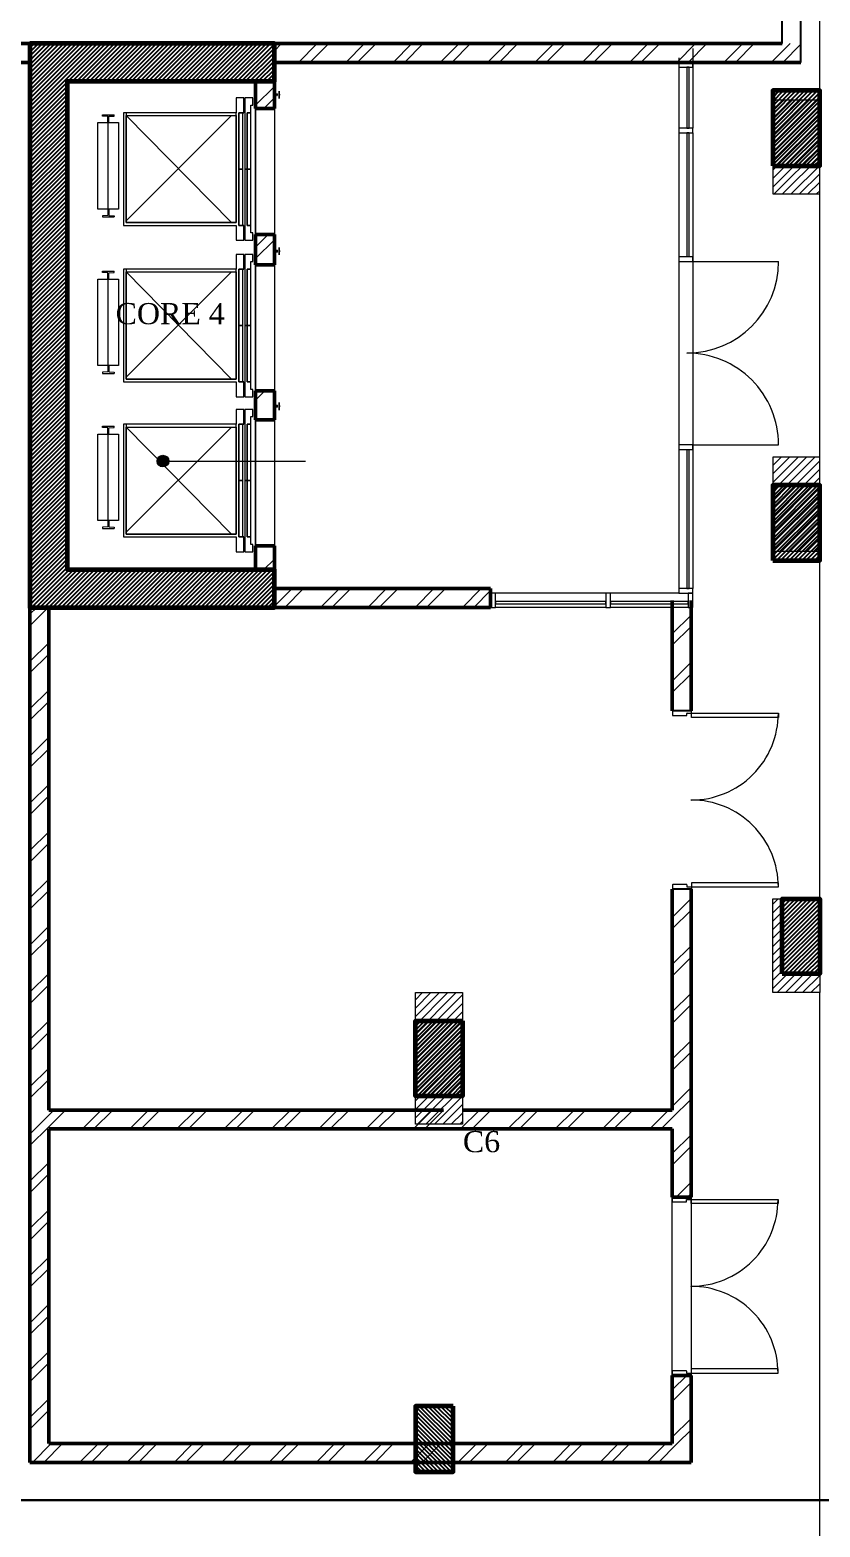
# Model space of a CAD drawing. Header units: millimetres. Extents: x -967280 to 3852, y 2833 to 1955156.
# Drawn here: x -930046 to -921642, y 487750 to 503683 of the extents above; entities that cross this region are included whole.
import ezdxf
from ezdxf.enums import TextEntityAlignment as Align

# ---------------------------------------------------------------- set-up
doc = ezdxf.new("R2010")
doc.units = ezdxf.units.MM
doc.header["$LTSCALE"] = 1000
for name, pattern in [('Dash', [6.349999999999998, 3.174999999999999, -3.174999999999999]), ('HRZN_Line-Ptrn-Dash', [4, 2, -2]), ('HRZN_Line-Ptrn-Sold', [9144001, 9144000, -1])]:
    doc.linetypes.add(name, pattern=pattern)
for name, color, linetype, lineweight in [('A-COLS', 8, 'HRZN_Line-Ptrn-Sold', 18), ('A-DIM', 7, 'Continuous', 13), ('A-DOOR', 5, 'Continuous', 13), ('A-ELEV', 1, 'HRZN_Line-Ptrn-Sold', 13), ('A-EQPM', 3, 'Continuous', 25), ('A-FLOR-PATT', 1, 'Continuous', 13), ('A-TEXT21', 3, 'Continuous', 13), ('A-TONE', 40, 'HRZN_Line-Ptrn-Sold', 35), ('A-WALL', 8, 'HRZN_Line-Ptrn-Sold', 50), ('A-WIN', 4, 'Continuous', 13), ('DASHED', 1, 'HRZN_Line-Ptrn-Dash', 30), ('S - column', 6, 'Continuous', 60)]:
    doc.layers.add(name, color=color, linetype=linetype, lineweight=lineweight)
doc.layers.add('ARCH', color=8, linetype='Continuous')
doc.layers.add('S - col hach', color=1, linetype='Continuous')
doc.styles.add('ASD', font='times.ttf')
pattern_1 = [(45, (6650.000000000233, -35799.99984252523), (-251.4471713899363, 251.4471713899363), []), (45, (6650.000000000233, -35418.99984252523), (-251.4471713899363, 251.4471713899363), [])]
pattern_2 = [(225, (-217548.7296116699, -1233776.03179637), (44.90128060534576, -44.90128060534578), [])]
pattern_3 = [(45, (-223648.7258595032, -1233952.031796268), (-22.45064030267288, 22.45064030267288), [])]

# ---------------------------------------------------------------- blocks, each defined once
blk = doc.blocks.new('Elevator_updated_4116 - 1300 x 950mm-3586915-BASEMENT 01 FLOOR FFL_1_')
at = {"layer": 'A-EQPM', "lineweight": 13}
for p, q in [((-279.193240684642, 1302.546742591683), (-279.193240684642, 1175.546742592093)), ((-266.1932883691929, 1302.546742591683), (-279.193240684642, 1302.546742591683)), ((-263.2795061369837, 1245.242358655265), (-266.1932883691929, 1302.546742591683)), ((-195.6932175599226, 1128.99455058766), (-195.6932175599226, 1348.994550587659)), ((-195.6932175599226, 1348.994550587659), (724.3067824400756, 1348.994550587659)), ((724.3067824400757, 1348.994550587659), (724.3067824400757, 1128.99455058766)), ((791.893071017137, 1245.242358655267), (794.8068532493463, 1302.546742591685)), ((794.8068532493463, 1302.546742591685), (807.8068055647955, 1302.546742591685)), ((807.8068055647955, 1302.546742591685), (807.8068055647955, 1175.546742592095)), ((-266.1932883733376, 1175.546742592093), (-279.193240684642, 1175.546742592093)), ((-263.1932883713816, 1232.746742520057), (-266.1932883733376, 1175.546742592093)), ((-195.6932175599226, 1245.242358655265), (-263.2795061369837, 1245.242358655265)), ((-195.6932175599226, 1232.746742520057), (-263.1932883713816, 1232.746742520057)), ((-195.6932175599226, 1238.994550587662), (724.3067824400756, 1238.994550587662)), ((724.3067824400757, 1128.99455058766), (-195.6932175599225, 1128.99455058766)), ((724.3067824400757, 1245.242358655267), (791.893071017137, 1245.242358655267)), ((724.3067824400757, 1232.746742520057), (791.8068532515349, 1232.746742520057)), ((791.8068532515349, 1232.746742520057), (794.8068532534909, 1175.546742592095)), ((794.8068532534909, 1175.546742592095), (807.8068055647955, 1175.546742592095)), ((830.2100338753825, 1079.078157762425), (-369.7899661246165, 1079.078157762425)), ((-369.7899661246165, 1079.078157762425), (-369.7899661246165, -122.3299298429571)), ((800.2100338753812, 1049.078157762425), (-339.7899661246168, -70.2163186293664)), ((830.2100338753825, 1049.078157762425), (-339.7899661246165, 1049.078157762425)), ((-339.7899661246165, 1049.078157762425), (-339.7899661246165, -122.3299298429577)), ((-339.7899661246165, -120.9218422375755), (-339.7899661246163, 1049.078157762425)), ((-339.7899661246163, 1049.078157762425), (800.2100338753834, 1049.078157762425)), ((-319.0844425164069, 1049.078157762426), (800.2100338753831, -70.21631862936694)), ((800.2100338753834, 1049.078157762425), (800.2100338753834, -120.9218422375755)), ((830.2100338753825, -122.3299298429588), (830.2100338753825, 1079.078157762425)), ((830.2100338753825, -122.3299298429577), (830.2100338753825, 1049.078157762425)), ((-369.7899661246207, -122.3299298429571), (-527.0035134135034, -122.3299298429571)), ((-527.0035134135034, -122.3299298429571), (-527.0035134135034, -202.3299298429573)), ((230.2100338753787, -150.9218422375773), (-369.7899661246207, -150.9218422375773)), ((-369.7899661246207, -150.9218422375773), (-369.7899661246207, -190.9218422375801)), ((-369.7899661246165, -150.9218422375762), (830.2100338753825, -150.9218422375762)), ((-369.7899661246207, -202.3299298429573), (-369.7899661246165, -150.9218422375762)), ((800.2100338753834, -120.9218422375755), (-339.7899661246165, -120.9218422375755)), ((-339.7899661246165, -122.3299298429577), (830.2100338753825, -122.3299298429577)), ((830.2100338753828, -150.9218422375789), (230.210033875382, -150.9218422375789)), ((230.210033875382, -150.9218422375789), (230.210033875382, -190.9218422375812)), ((230.2100338753787, -190.9218422375801), (230.2100338753787, -150.9218422375773)), ((986.7269334201877, -122.3299298429588), (830.2100338753826, -122.3299298429588)), ((830.2100338753828, -190.9218422375812), (830.2100338753828, -150.9218422375789)), ((830.2100338753825, -150.9218422375762), (830.2100338753826, -202.3299298429591)), ((986.7269334201877, -202.3299298429591), (986.7269334201877, -122.3299298429588)), ((-527.0035134135034, -202.3299298429573), (-369.7899661246207, -202.3299298429573)), ((230.2100338753782, -212.3299298429594), (-527.0035134135032, -212.3299298429594)), ((-527.0035134135032, -212.3299298429594), (-527.0035134135032, -297.3299298429596)), ((-527.0035134135032, -297.3299298429596), (-449.7899661246211, -297.3299298429596)), ((-449.7899661246211, -297.3299298429596), (-449.7899661246211, -277.3299298429598)), ((-449.7899661246211, -277.3299298429598), (-369.7899661246209, -277.3299298429598)), ((-369.7899661246207, -190.9218422375801), (230.2100338753787, -190.9218422375801)), ((230.2100338753787, -237.3299298429613), (-369.7899661246204, -237.3299298429613)), ((-369.7899661246204, -237.3299298429613), (-369.7899661246204, -277.3299298429641)), ((-369.7899661246209, -277.3299298429598), (-369.7899661246209, -237.3299298429602)), ((-369.7899661246209, -237.3299298429602), (230.2100338753782, -237.3299298429602)), ((-369.7899661246204, -277.3299298429641), (230.2100338753787, -277.3299298429641)), ((230.210033875382, -190.9218422375812), (830.2100338753828, -190.9218422375812)), ((230.210033875382, -212.3299298429611), (230.210033875382, -237.3299298429613)), ((986.7269334201878, -212.3299298429611), (230.210033875382, -212.3299298429611)), ((230.2100338753782, -237.3299298429602), (230.2100338753782, -212.3299298429594)), ((830.2100338753831, -237.329929842963), (230.210033875382, -237.3299298429629)), ((230.210033875382, -237.3299298429629), (230.210033875382, -277.3299298429652)), ((230.2100338753787, -277.3299298429641), (230.2100338753787, -237.3299298429613)), ((230.210033875382, -237.3299298429613), (830.2100338753828, -237.3299298429614)), ((230.210033875382, -277.3299298429652), (830.2100338753831, -277.3299298429652)), ((830.2100338753826, -202.3299298429591), (986.7269334201877, -202.3299298429591)), ((830.2100338753831, -277.3299298429652), (830.2100338753831, -237.329929842963)), ((830.2100338753828, -237.3299298429614), (830.2100338753828, -277.3299298429615)), ((830.2100338753828, -277.3299298429615), (910.210033875383, -277.3299298429615)), ((910.210033875383, -277.3299298429615), (910.210033875383, -297.3299298429613)), ((910.210033875383, -297.3299298429613), (986.7269334201878, -297.3299298429613)), ((986.7269334201878, -297.3299298429613), (986.7269334201878, -212.3299298429611)), ((980.8185967039707, -577.6050169367152), (1060.818596703971, -577.6050169367154)), ((980.8185967039707, -579.7199470069755), (980.8185967039707, -577.6050169367152)), ((1060.818596703971, -579.7199470069758), (980.8185967039707, -579.7199470069755)), ((1012.04194344904, -552.6050169377255), (1012.04194344904, -554.7199470079898)), ((1012.041943449024, -552.6050169376944), (1032.041943449024, -552.6050169376944)), ((1019.453752997999, -552.6050169376944), (1012.041943449024, -552.6050169376944)), ((1012.04194344904, -552.6050169377255), (1012.04194344904, -554.7199470079898)), ((1012.041943449024, -552.6050169376944), (1032.041943449024, -552.6050169376944)), ((1019.453752997999, -552.6050169376944), (1012.041943449024, -552.6050169376944)), ((1012.04194344904, -553.8675000312597), (1012.04194344904, -555.7098941488208)), ((1012.041943449025, -553.8675000312323), (1032.041943449025, -553.8675000312323)), ((1032.041943449025, -553.8675000312322), (1012.041943449025, -553.8675000312322)), ((1012.041943449024, -554.7199470079547), (1019.453752997999, -554.7199470079547)), ((1032.041943449024, -554.7199470079547), (1012.041943449024, -554.7199470079547)), ((1012.041943449024, -554.7199470079547), (1019.453752997999, -554.7199470079547)), ((1032.041943449024, -554.7199470079547), (1012.041943449024, -554.7199470079547)), ((1012.041943449025, -555.7098941487919), (1032.041943449025, -555.7098941487919)), ((1032.041943449025, -555.7098941487918), (1012.041943449025, -555.7098941487918)), ((1022.177859667399, -580.7098941478127), (1015.548087470938, -580.7098941478127)), ((1028.80763186386, -580.7098941478127), (1022.177859667399, -580.7098941478127)), ((1032.041943449024, -552.6050169376944), (1024.63013390005, -552.6050169376944)), ((1032.041943449024, -552.6050169376944), (1024.63013390005, -552.6050169376944)), ((1024.630133900049, -554.7199470079547), (1032.041943449024, -554.7199470079547)), ((1024.630133900049, -554.7199470079547), (1032.041943449024, -554.7199470079547)), ((1032.041943449044, -554.7199470079898), (1032.041943449044, -552.6050169377255)), ((1032.041943449044, -554.7199470079898), (1032.041943449044, -552.6050169377255)), ((1032.041943449044, -555.7098941488208), (1032.041943449044, -553.8675000312597)), ((1060.818596703971, -577.6050169367154), (1060.818596703971, -579.7199470069758))]:
    blk.add_line(p, q, dxfattribs=at)
blk = doc.blocks.new('Rectangular Mullion - DAE_Mlon-rect-Gnrc-3825282-BASEMENT 01 FLOOR FFL_1_')
at = {"layer": 'A-ELEV', "linetype": 'Continuous'}
for p, q in [((37050.00000000022, 15350.00015787625), (37050.00000000021, 13900.00015787625)), ((37200.00000000022, 15350.00015787625), (37200.00000000022, 13900.00015787625))]:
    blk.add_line(p, q, dxfattribs=at)
blk = doc.blocks.new('Rectangular Mullion - DAE_Mlon-rect-Gnrc-3681243-BASEMENT 01 FLOOR FFL_1_')
at = {"layer": 'A-ELEV', "linetype": 'Continuous'}
for p, q in [((37050.00000000022, 16149.99985943121), (37050.00000000022, 15400.00015787625)), ((37200.00000000022, 16249.99985943122), (37200.00000000022, 15400.00015787625))]:
    blk.add_line(p, q, dxfattribs=at)
blk = doc.blocks.new('Rectangular Mullion - DAE_Mlon-rect-Gnrc-3825130-BASEMENT 01 FLOOR FFL_1_')
at = {"layer": 'A-WIN', "lineweight": 18}
for p, q in [((-25.00000000000081, 75.00000000000027), (25.00000000000081, 75.00000000000027)), ((-25.00000000000081, -75.00000000000027), (-25.00000000000081, 75.00000000000027)), ((25.00000000000081, 75.00000000000027), (25.00000000000081, -75.00000000000027)), ((25.00000000000081, -75.00000000000027), (-25.00000000000081, -75.00000000000027))]:
    blk.add_line(p, q, dxfattribs=at)
blk = doc.blocks.new('Glazed Panel - Glazed Panel-3825335-BASEMENT 01 FLOOR FFL_1_')
at = {"layer": 'A-WIN', "lineweight": 18}
for p, q in [((587.5000001524035, -12.69999999999928), (-587.5000001523991, -12.69999999999928)), ((-587.5000001523991, -12.69999999999928), (-587.5000001524035, -38.1)), ((-587.5000001524013, -38.1), (587.5000001524013, -38.1)), ((-587.5000001524035, -38.1), (587.5000001524035, -38.1)), ((587.5000001524035, -38.1), (587.5000001524035, -12.69999999999928))]:
    blk.add_line(p, q, dxfattribs=at)
blk = doc.blocks.new('Rectangular Mullion - DAE_Mlon-rect-Gnrc-3622844-BASEMENT 01 FLOOR FFL_1_')
at = {"layer": 'A-ELEV', "linetype": 'Continuous'}
for p, q in [((36274.99958509734, 10450.00015757145), (35099.99958479255, 10450.00015757146)), ((36274.99958509734, 10300.00015757145), (35099.99958479255, 10300.00015757146))]:
    blk.add_line(p, q, dxfattribs=at)
blk = doc.blocks.new('Rectangular Mullion - DAE_Mlon-rect-Gnrc-3919825-BASEMENT 01 FLOOR FFL_1_')
at = {"layer": 'A-ELEV', "linetype": 'Continuous'}
for p, q in [((37050.00000000021, 10450.00015757145), (36324.99958509735, 10450.00015757145)), ((37150.00000000021, 10300.00015757145), (36324.99958509735, 10300.00015757145))]:
    blk.add_line(p, q, dxfattribs=at)
blk = doc.blocks.new('Rectangular Mullion - DAE_Mlon-rect-Gnrc-3825336-BASEMENT 01 FLOOR FFL_1_')
at = {"layer": 'A-WIN', "lineweight": 18}
for p, q in [((-50.00000000000163, 75.00000000000027), (0, 75.00000000000027)), ((-50.00000000000163, -75.00000000000027), (-50.00000000000163, 75.00000000000027)), ((0, 75.00000000000027), (0, -75.00000000000027)), ((0, -75.00000000000027), (-50.00000000000163, -75.00000000000027))]:
    blk.add_line(p, q, dxfattribs=at)
blk = doc.blocks.new('Rectangular Mullion - DAE_Mlon-rect-Gnrc-3825337-BASEMENT 01 FLOOR FFL_1_')
at = {"layer": 'A-WIN', "lineweight": 18}
for p, q in [((0, 75.00000000000027), (-50.00000000000163, 75.00000000000027)), ((-50.00000000000163, 75.00000000000027), (-50.00000000000163, -75.00000000000027)), ((0, -75.00000000000027), (0, 75.00000000000027)), ((-50.00000000000163, -75.00000000000027), (0, -75.00000000000027))]:
    blk.add_line(p, q, dxfattribs=at)
blk = doc.blocks.new('Rectangular Mullion - DAE_Mlon-rect-Gnrc-3825334-BASEMENT 01 FLOOR FFL_1_')
at = {"layer": 'A-WIN', "lineweight": 18}
for p, q in [((-24.99999999999865, 75.00000000000027), (24.99999999999865, 75.00000000000027)), ((-24.99999999999865, -75.00000000000027), (-24.99999999999865, 75.00000000000027)), ((24.99999999999865, 75.00000000000027), (24.99999999999865, -75.00000000000027)), ((24.99999999999865, -75.00000000000027), (-24.99999999999865, -75.00000000000027))]:
    blk.add_line(p, q, dxfattribs=at)
blk = doc.blocks.new('Door-Curtain-Wall-Double-Storefront - Door-Curtain-Wall-Double-Storefront-3825308-BASEMENT 01 FLOOR FFL_1_')
at = {"layer": 'A-DOOR', "lineweight": 18}
for p, q in [((-974.9999999999992, -75.00000000000377), (-974.9999999999992, -987.7000000000028)), ((974.9999999999992, -75.00000000000303), (974.9999999999992, -987.7000000000024))]:
    blk.add_line(p, q, dxfattribs=at)
at = {"layer": 'A-DOOR'}
for centre, radius, start, end in [((-974.9999999999992, -12.70000000000323), 974.9999999999984, 269.9999999999999, 3.053332494204976e-13), ((974.9999999999992, -12.70000000000303), 975.0000000000002, 179.9999999999997, 269.9999999999993)]:
    blk.add_arc(centre, radius, start, end, dxfattribs=at)
blk = doc.blocks.new('Rectangular Mullion - DAE_Mlon-rect-Gnrc-3825305-BASEMENT 01 FLOOR FFL_1_')
at = {"layer": 'A-ELEV', "linetype": 'Continuous'}
for p, q in [((37050.00000000021, 12875.00015787625), (37050.00000000021, 11900.00015787625)), ((37200.00000000022, 12875.00015787625), (37200.00000000022, 11900.00015787625))]:
    blk.add_line(p, q, dxfattribs=at)
blk = doc.blocks.new('Glazed Panel - Glazed Panel-3919826-BASEMENT 01 FLOOR FFL_1_')
at = {"layer": 'A-WIN', "lineweight": 18}
for p, q in [((412.5002074514326, -12.69999999999928), (-412.5002074514283, -12.69999999999928)), ((-412.5002074514283, -12.69999999999928), (-412.5002074514326, -38.1)), ((-412.5002074514305, -38.1), (412.5002074514305, -38.1)), ((-412.5002074514326, -38.1), (412.5002074514326, -38.1)), ((412.5002074514326, -38.1), (412.5002074514326, -12.69999999999928))]:
    blk.add_line(p, q, dxfattribs=at)
blk = doc.blocks.new('Rectangular Mullion - DAE_Mlon-rect-Gnrc-3825144-BASEMENT 01 FLOOR FFL_1_')
at = {"layer": 'A-WIN', "lineweight": 18}
for p, q in [((0, 75.00000000000027), (-49.99999999999946, 75.00000000000027)), ((-49.99999999999946, 75.00000000000027), (-49.99999999999946, -75.00000000000027)), ((0, -75.00000000000027), (0, 75.00000000000027)), ((-49.99999999999946, -75.00000000000027), (0, -75.00000000000027))]:
    blk.add_line(p, q, dxfattribs=at)
blk = doc.blocks.new('DR_WD_AR_DBL - UTILITY DOOR _D02__1800_2200MM 2-3585631-BASEMENT 01 FLOOR FFL_1_')
at = {"layer": 'A-DOOR'}
for p, q in [((-924.9999999999906, 1024.999999999998), (-879.9999999999906, 1024.999999999998)), ((-924.9999999999952, 99.999999999998), (-924.9999999999906, 1024.999999999998)), ((-879.9999999999907, 1024.999999999998), (-879.9999999999952, 99.99999999999784)), ((925.0000000000074, 1024.999999999998), (880.0000000000073, 1024.999999999998)), ((880.0000000000075, 1024.999999999998), (880.000000000012, 99.99999999999784)), ((925.0000000000119, 99.99999999999812), (925.0000000000074, 1024.999999999998)), ((-950.0000000000077, 96.99999999999238), (-950.0000000000076, -97)), ((-928.0000000000051, 99.99999999999234), (-947.0000000000077, 99.99999999999237)), ((-879.9999999999951, 99.99999999999777), (-924.9999999999952, 99.999999999998)), ((-925.0000000000051, 55.02139449299456), (-925.0000000000051, 96.99999999999234)), ((-903.0000000000067, 52.02139449299418), (-922.0000000000051, 52.02139449299457)), ((-900.0000000000064, -97.00000000000001), (-900.0000000000067, 49.02139449299417)), ((880.0000000000119, 99.99999999999791), (925.0000000000119, 99.99999999999812)), ((899.9999999999899, 49.02139449299418), (899.9999999999897, -97.00000000000004)), ((902.9999999999899, 52.02139449299418), (921.9999999999883, 52.02139449299457)), ((924.9999999999883, 55.02139449299457), (924.9999999999883, 96.99999999999237)), ((927.9999999999883, 99.99999999999235), (946.999999999991, 99.99999999999237)), ((949.999999999991, -97.00000000000001), (949.999999999991, 96.99999999999237)), ((-947.0000000000076, -100), (-903.0000000000064, -100)), ((902.9999999999897, -100), (946.999999999991, -100))]:
    blk.add_line(p, q, dxfattribs=at)
for centre, radius in [((-4.054055825974956e-05, 100.0000000000013), 1.000000000000015), ((4.054057504419006e-05, 100.0000000000014), 1.000000000000009)]:
    blk.add_circle(centre, radius, dxfattribs=at)
for centre, radius, start, end in [((-924.9999999999952, 99.99999999999793), 925.000000000001, 359.9380586124206, 89.99999999999979), ((925.0000000000119, 99.99999999999807), 924.9999999999995, 90.00000000000021, 180.061941387579), ((-947.0000000000077, 96.99999999999237), 2.999999999999983, 89.99999999999987, 179.9999999999999), ((-928.0000000000051, 96.99999999999234), 3, 0, 90), ((-922.0000000000051, 55.02139449299457), 3.000000000000004, 180.0000000000001, 269.9999999999997), ((-903.0000000000067, 49.02139449299417), 3.000000000000009, 359.9999999999996, 90.00000000000007), ((902.9999999999899, 49.02139449299417), 2.999999999999998, 89.99999999999993, 180.0000000000001), ((921.9999999999883, 55.02139449299457), 2.999999999999997, 269.9999999999996, 359.9999999999996), ((927.9999999999883, 96.99999999999234), 3, 90, 180), ((946.999999999991, 96.99999999999237), 3, 0, 90), ((-947.0000000000076, -97.00000000000001), 3, 180, 269.9999999999996), ((-903.0000000000064, -97.00000000000001), 3, 269.9999999999996, 0), ((902.9999999999897, -97.00000000000001), 3.000000000000003, 180.0000000000001, 269.9999999999998), ((946.999999999991, -97.00000000000001), 3, 269.9999999999996, 0)]:
    blk.add_arc(centre, radius, start, end, dxfattribs=at)
blk = doc.blocks.new('A$Ca5ad4f3b')
at = {"layer": 'S - col hach'}
h = blk.add_hatch(dxfattribs=at)
h.set_pattern_fill('ANSI31', color=256, scale=10)
h.set_pattern_definition(pattern_3)
h.paths.add_polyline_path([(30699.99999999691, -10299.99998299638), (30699.99999999691, -16299.99981731991), (33299.99999999872, -16299.99981731991), (33299.99999999872, -15899.99968485418), (31099.99999999691, -15899.99968485418), (31099.99999999691, -10699.99998299452), (33299.99999999872, -10699.99998299452), (33299.99999999872, -10299.99998299638)])
h = blk.add_hatch(dxfattribs=at)
h.set_pattern_fill('ANSI31', color=256, scale=10)
h.set_pattern_definition([(45, (-223648.7258595032, -1238652.031796262), (-22.45064030267288, 22.45064030267288), [])])
h.paths.add_polyline_path([(39099.99999999517, -11599.99984242534), (39099.99999999517, -10799.99984242534), (38599.99999999517, -10799.99984242534), (38599.99999999517, -11599.99984242534)])
h = blk.add_hatch(dxfattribs=at)
h.set_pattern_fill('ANSI31', color=256, scale=10)
h.set_pattern_definition([(45, (-223648.7258595032, -1242452.031796261), (-22.45064030267288, 22.45064030267288), [])])
h.paths.add_polyline_path([(39099.99999999511, -15799.99984242348), (39099.99999999517, -14999.99984242348), (38599.99999999517, -14999.99984242348), (38599.99999999511, -15799.99984242348)])
h = blk.add_hatch(dxfattribs=at)
h.set_pattern_fill('ANSI31', color=256, scale=10)
h.set_pattern_definition(pattern_3)
h.paths.add_polyline_path([(38699.99999999511, -20199.99984242232), (39099.99999999511, -20199.99984242232), (39099.99999999511, -19399.99984242232), (38699.99999999505, -19399.99984242232), (38699.99999999511, -19660.96208158066)])
h = blk.add_hatch(dxfattribs=at)
h.set_pattern_fill('ANSI31', color=256, scale=10)
h.set_pattern_definition([(45, (-223648.7258595032, -1235352.031796266), (-22.45064030267288, 22.45064030267288), [])])
h.paths.add_polyline_path([(35299.99999999919, -21499.99984242022), (35299.99999999919, -20699.99984242022), (34799.99999999919, -20699.99984242022), (34799.99999999919, -21499.99984242022), (34933.43995535152, -21499.99984242022)])
at = {"layer": 'S - column'}
blk.add_lwpolyline([(30699.99999999691, -10299.99998299638), (30699.99999999691, -16299.99981731991), (33299.99999999872, -16299.99981731991), (33299.99999999872, -15899.99968485418), (31099.99999999691, -15899.99968485418), (31099.99999999691, -10699.99998299452), (33299.99999999872, -10699.99998299452), (33299.99999999872, -10299.99998299638), (30699.99999999691, -10299.99998299638)], dxfattribs=at)
for points in [[(38599.99999999511, -11599.99984242534), (39099.99999999511, -11599.99984242534), (39099.99999999511, -10799.99984242534), (38599.99999999511, -10799.99984242534)], [(38599.99999999511, -15799.99984242348), (39099.99999999511, -15799.99984242348), (39099.99999999511, -14999.99984242348), (38599.99999999511, -14999.99984242348)], [(38699.99999999505, -20199.99984242232), (38699.99999999505, -19399.99984242232), (39099.99999999505, -19399.99984242232), (39099.99999999505, -20199.99984242232)], [(35299.99999999919, -20699.99984242022), (35299.99999999919, -21499.99984242022), (34799.99999999919, -21499.99984242022), (34799.99999999919, -20699.99984242022)]]:
    blk.add_lwpolyline(points, close=True, dxfattribs=at)
at = {"ltscale": 6, "style": 'ASD'}
for s, p in [('CORE 4', (32191.88578424073, -13173.28831248358)), ('C6', (35502.97142965789, -21985.44912950974))]:
    blk.add_text(s, height=225, dxfattribs=at).set_placement(p, align=Align.MIDDLE_CENTER)
blk = doc.blocks.new('A$Cd2541b88')
at = {"layer": 'A-COLS'}
h = blk.add_hatch(dxfattribs=at)
h.set_pattern_fill('ANSI31', color=4, scale=20, angle=180)
h.set_pattern_definition(pattern_2)
h.paths.add_polyline_path([(36799.99624783022, -19499.99998309626), (36799.99624783022, -25499.9998174198), (39399.99624783196, -25499.9998174198), (39399.99624783196, -25099.99968495406), (37199.99624783022, -25099.99968495406), (37199.99624783022, -19899.9999830944), (39399.99624783208, -19899.9999830944), (39399.99624783208, -19499.99998309626)])
h = blk.add_hatch(dxfattribs=at)
h.set_pattern_fill('ANSI31', color=4, scale=20, angle=180)
h.set_pattern_definition(pattern_2)
h.paths.add_polyline_path([(45199.99624782847, -21099.99984252523), (45199.99624782847, -20099.99984252523), (44699.99624782847, -20099.99984252523), (44699.99624782847, -21099.99984252523)])
h = blk.add_hatch(dxfattribs=at)
h.set_pattern_fill('ANSI31', color=4, scale=20, angle=180)
h.set_pattern_definition(pattern_2)
h.paths.add_polyline_path([(45199.99624782847, -24899.99984252336), (45199.99624782847, -23899.99984252336), (44699.99624782847, -23899.99984252336), (44699.99624782847, -24899.99984252336)])
h = blk.add_hatch(dxfattribs=at)
h.set_pattern_fill('ANSI31', color=4, scale=20, angle=180)
h.set_pattern_definition(pattern_2)
h.paths.add_polyline_path([(44699.99624782847, -29599.9998425222), (45199.99624782847, -29599.9998425222), (45199.99624782847, -28599.9998425222), (44699.99624782847, -28599.9998425222), (44699.99624782847, -28860.96208168054)])
h = blk.add_hatch(dxfattribs=at)
h.set_pattern_fill('ANSI31', color=4, scale=20, angle=180)
h.set_pattern_definition(pattern_2)
h.paths.add_polyline_path([(41399.99624783255, -30999.9998425201), (41399.99624783255, -29599.9998425201), (40899.99624783255, -29599.9998425201), (40899.99624783255, -30999.9998425201), (41033.43620318477, -30999.9998425201)])
at = {"layer": 'A-TEXT21'}
h = blk.add_hatch(color=4, dxfattribs=at)
edge = h.paths.add_edge_path()
edge.add_arc((38214.37085084035, -23942.99123391486), 62.49999999999636, 0, 360)
at = {"layer": 'A-TONE', "linetype": 'Continuous', "lineweight": 13}
h = blk.add_hatch(dxfattribs=at)
h.set_pattern_fill('FP_2', color=4, style=0, pattern_type=2)
h.set_pattern_definition(pattern_1)
h.paths.add_polyline_path([(45000.00000007031, -19699.99998309417), (45000.00000007031, -19499.99998309417), (39400, -19499.99998309417), (39400, -19699.99998309417), (40132.20978346374, -19699.99998309417)])
h = blk.add_hatch(dxfattribs=at)
h.set_pattern_fill('FP_2', color=4, style=0, pattern_type=2)
h.set_pattern_definition(pattern_1)
h.paths.add_polyline_path([(39200, -25099.99968495383), (39400, -25099.99968495383), (39400, -24845.21343987947), (39200, -24845.21343987947), (39200, -24959.12426690268)])
h.paths.add_polyline_path([(39200, -23505.20987401181), (39400, -23505.20987401181), (39400, -23195.21329935966), (39200, -23195.21329935966)])
h.paths.add_polyline_path([(39200, -21855.209733492), (39400, -21855.209733492), (39400, -21530.21353038307), (39200, -21530.21353038307)])
h.paths.add_polyline_path([(39200, -20190.20996451518), (39400, -20190.20996451518), (39400, -19899.99998309417), (39200, -19899.99998309417), (39200, -19937.74331407319)])
h = blk.add_hatch(dxfattribs=at)
h.set_pattern_fill('FP_2', color=4, style=0, pattern_type=2)
h.set_pattern_definition(pattern_1)
h.paths.add_polyline_path([(41100.0000000007, -25499.99968495383), (41699.99958479288, -25499.99968495383), (41699.99958479288, -25299.99968495383), (39400, -25299.99968495383), (39400, -25499.99968495383), (40900.0000000007, -25499.99968495383)])
h = blk.add_hatch(dxfattribs=at)
h.set_pattern_fill('FP_2', color=4, style=0, pattern_type=2)
h.set_pattern_definition(pattern_1)
h.paths.add_polyline_path([(43832.15000000049, -28499.99984252942), (43632.15000000049, -28499.99984252965), (43632.15000000049, -31049.99984250893), (43832.15000000049, -31049.99984250893)])
h.paths.add_polyline_path([(43632.15000000061, -26599.99984252942), (43832.15000000061, -26599.99984252919), (43832.15000000061, -25424.99968495383), (43632.15000000061, -25424.99968495383)])
h = blk.add_hatch(dxfattribs=at)
h.set_pattern_fill('FP_2', color=4, style=0, pattern_type=2)
h.set_pattern_definition(pattern_1)
h.paths.add_polyline_path([(36799.99999999814, -34399.9998425087), (36999.99999999814, -34399.9998425087), (36999.99999999814, -25499.99968495383), (36799.99999999814, -25499.99968495383), (36799.99999999814, -30117.48459110153)])
h = blk.add_hatch(dxfattribs=at)
h.set_pattern_fill('FP_2', color=4, style=0, pattern_type=2)
h.set_pattern_definition(pattern_1)
h.paths.add_polyline_path([(43632.15000000037, -31049.9998425087), (43632.15000000037, -30849.9998425087), (36999.99999999814, -30849.9998425087), (36999.99999999814, -31049.9998425087)])
h = blk.add_hatch(dxfattribs=at)
h.set_pattern_fill('FP_2', color=4, style=0, pattern_type=2)
h.set_pattern_definition(pattern_1)
h.paths.add_polyline_path([(43832.15000000061, -34399.9998425087), (43832.15000000061, -33674.9998425087), (43632.15000000061, -33674.9998425087), (43632.15000000061, -34399.9998425087)])
h.paths.add_polyline_path([(43832.15000000061, -31774.9998425087), (43832.15000000061, -31049.9998425087), (43632.15000000061, -31049.9998425087), (43632.15000000061, -31774.9998425087)])
h = blk.add_hatch(dxfattribs=at)
h.set_pattern_fill('FP_2', color=4, style=0, pattern_type=2)
h.set_pattern_definition(pattern_1)
h.paths.add_polyline_path([(36799.99999999814, -34599.9998425087), (43832.15000000061, -34599.9998425087), (43832.15000000061, -34399.9998425087), (36799.99999999814, -34399.9998425087)])
at = {"layer": 'S - col hach'}
h = blk.add_hatch(dxfattribs=at)
h.set_pattern_fill('ANSI31', color=4, scale=10, angle=90)
h.set_pattern_definition([(135, (168406.8754800054, -346239.7215644508), (-22.45064030267288, -22.45064030267288), [])])
h.paths.add_polyline_path([(41299.99999993062, -33999.99968487187), (40900.00000000116, -33999.99968487187), (40900.00000000116, -34699.99968494219), (41299.99999993062, -34699.99968494219)])
at = {"color": 4}
for p, q in [((44800.00000007031, -19499.99998309417), (44800.00000007031, -16399.99984253081)), ((45000.00000007031, -19699.99998309417), (45000.00000007031, -16399.99984253081)), ((43832.15000000037, -26599.99984252919), (43632.15000000037, -26599.99984252942)), ((43832.15000000037, -28499.99984252942), (43632.15000000037, -28499.99984252965))]:
    blk.add_line(p, q, dxfattribs=at)
for points in [[(36799.99999999814, -34399.9998425087), (36799.99999999825, -34399.9998425087)], [(43632.15000000037, -34399.9998425087), (36999.99999999814, -34399.9998425087)]]:
    blk.add_lwpolyline(points, dxfattribs=at)
at = {"layer": 'A-COLS', "color": 4}
blk.add_lwpolyline([(36799.99624783022, -19499.99998309626), (36799.99624783022, -25499.9998174198), (39399.99624783196, -25499.9998174198), (39399.99624783196, -25099.99968495406), (37199.99624783022, -25099.99968495406), (37199.99624783022, -19899.9999830944), (39399.99624783208, -19899.9999830944), (39399.99624783208, -19499.99998309626), (36799.99624783022, -19499.99998309626)], dxfattribs=at)
for points in [[(44699.99624782847, -21099.99984252523), (45199.99624782847, -21099.99984252523), (45199.99624782847, -20099.99984252523), (44699.99624782847, -20099.99984252523)], [(44699.99624782847, -24899.99984252336), (45199.99624782847, -24899.99984252336), (45199.99624782847, -23899.99984252336), (44699.99624782847, -23899.99984252336)], [(44699.99624782836, -29599.9998425222), (44699.99624782836, -28599.9998425222), (45199.99624782836, -28599.9998425222), (45199.99624782836, -29599.9998425222)], [(41399.99624783243, -29599.9998425201), (41399.99624783243, -30999.9998425201), (40899.99624783243, -30999.9998425201), (40899.99624783243, -29599.9998425201)]]:
    blk.add_lwpolyline(points, close=True, dxfattribs=at)
at = {"layer": 'A-ELEV', "color": 4}
for p, q in [((39400, -19499.99998309417), (37199.99999999814, -19499.99998309417)), ((37199.99999999814, -19899.99998309417), (39200, -19899.99998309417)), ((39200, -21530.21353038307), (39200, -20190.20996451518)), ((39400, -20190.20996451518), (39400, -21530.21353038307)), ((39200, -23195.21329935966), (39200, -21855.209733492)), ((39400, -21855.209733492), (39400, -23195.21329935966)), ((39200, -24845.21343987947), (39200, -23505.20987401181)), ((39400, -23505.20987401181), (39400, -24845.21343987947)), ((43632.15000000037, -33674.9998425087), (43632.15000000037, -31774.9998425087)), ((43832.15000000037, -31774.9998425087), (43832.15000000037, -33674.9998425087))]:
    blk.add_line(p, q, dxfattribs=at)
at = {"layer": 'A-ELEV', "color": 4, "linetype": 'Continuous'}
for p, q in [((43700.00000000047, -21899.99968464905), (43700.00000000047, -22924.99968464905)), ((43850.00000000047, -21899.99968464905), (43850.00000000047, -22924.99968464905)), ((43700.00000000047, -23899.99968464905), (43700.00000000047, -25299.99968495383)), ((43850.00000000047, -23899.99968464905), (43850.00000000047, -25299.99968495383))]:
    blk.add_line(p, q, dxfattribs=at)
at = {"layer": 'A-FLOR-PATT', "color": 4}
for p, q in [((45199.99999999977, -28599.99984252197), (45199.99999999977, -16399.99984253058)), ((39200, -20190.20996451518), (39200, -21530.21353038307)), ((39200, -21855.209733492), (39200, -23195.21329935966)), ((39200, -23505.20987401181), (39200, -24845.21343987947)), ((45199.99999999977, -37899.99982551811), (45199.99999999977, -29599.99984252197))]:
    blk.add_line(p, q, dxfattribs=at)
at = {"layer": 'A-TEXT21', "color": 4}
blk.add_line((38214.37085084035, -23942.99123391486), (39729.20543247974, -23942.99123391486), dxfattribs=at)
blk.add_circle((38214.37085084035, -23942.99123391486), 62.49999999999636, dxfattribs=at)
at = {"layer": 'A-WALL', "color": 4}
for p, q in [((44800.00000007031, -19499.99998309417), (32300.00000000023, -19499.99998309417)), ((32300.00000000023, -19699.99998309393), (36799.99999999814, -19699.99998309417)), ((39399.99624783208, -19699.99998309417), (45000.00000007031, -19699.99998309417)), ((39400, -20190.20996451518), (39400, -19699.99998309417)), ((43850.00000000047, -19699.99998309417), (43850.00000000047, -19699.99998309417)), ((36799.99999999814, -19899.99998309417), (36799.99999999814, -25099.99968495383)), ((37199.99999999814, -25099.99968495383), (37199.99999999814, -19899.99998309417)), ((37199.99999999814, -25099.99968495383), (37199.99999999814, -19899.99998309417)), ((39200, -20190.20996451518), (39200, -19899.99998309417)), ((39200, -20190.20996451518), (39400, -20190.20996451518)), ((39400, -21530.21353038307), (39200, -21530.21353038307)), ((39200, -21530.21353038307), (39200, -21855.209733492)), ((39400, -21855.209733492), (39400, -21530.21353038307)), ((39200, -21855.209733492), (39400, -21855.209733492)), ((39400, -23195.21329935966), (39200, -23195.21329935966)), ((39200, -23195.21329935966), (39200, -23505.20987401181)), ((39400, -23505.20987401181), (39400, -23195.21329935966)), ((39200, -23505.20987401181), (39400, -23505.20987401181)), ((39400, -24845.21343987947), (39200, -24845.21343987947)), ((39200, -25099.99968495383), (39200, -24845.21343987947)), ((39400, -25099.99968495383), (39400, -24845.21343987947)), ((39200, -25099.99968495383), (37199.99999999814, -25099.99968495383)), ((39200, -25099.99968495383), (37199.99999999814, -25099.99968495383)), ((41699.99958479288, -25299.99968495383), (39400, -25299.99968495383)), ((41699.99958479288, -25499.99968495383), (41699.99958479288, -25299.99968495383)), ((43632.15000000037, -25424.99968495383), (43632.15000000037, -26599.99984252942)), ((43832.15000000037, -26599.99984252919), (43832.15000000037, -25424.99968495383)), ((36999.99999999814, -25499.99968495383), (39200, -25499.99968495383)), ((36999.99999999814, -30849.9998425087), (36999.99999999814, -25499.99968495383)), ((37199.99999999814, -25499.99968495383), (41100.0000000007, -25499.99968495383)), ((41100.0000000007, -25499.99968495383), (41699.99958479288, -25499.99968495383)), ((43632.15000000037, -28499.99984252965), (43632.15000000037, -30849.9998425087)), ((43832.15000000037, -31049.9998425087), (43832.15000000037, -28499.99984252965)), ((41200.00000000047, -30849.9998425087), (36999.99999999814, -30849.9998425087)), ((43632.15000000037, -30849.9998425087), (41400.00000000047, -30849.9998425087)), ((43832.15000000037, -31774.9998425087), (43832.15000000037, -30849.9998425087)), ((36999.99999999814, -31049.9998425087), (43632.15000000026, -31049.9998425087)), ((36999.99999999814, -34399.9998425087), (36999.99999999814, -31049.9998425087)), ((43632.15000000037, -31049.9998425087), (43632.15000000037, -31774.9998425087)), ((43632.15000000037, -31774.9998425087), (43832.15000000037, -31774.9998425087)), ((43632.15000000037, -33674.9998425087), (43632.15000000037, -34399.9998425087)), ((43832.15000000037, -33674.9998425087), (43632.15000000037, -33674.9998425087)), ((43832.15000000037, -34599.9998425087), (43832.15000000037, -33674.9998425087)), ((43632.15000000037, -34399.9998425087), (36999.99999999814, -34399.9998425087)), ((36799.99999999814, -34599.9998425087), (43832.15000000037, -34599.9998425087))]:
    blk.add_line(p, q, dxfattribs=at)
at = {"layer": 'A-WALL', "color": 4, "linetype": 'Continuous', "lineweight": 13}
for p, q in [((36799.99999999814, -19499.99998309417), (36999.99999999837, -19499.99998309417)), ((37199.99999999814, -19499.99998309417), (36999.99999999837, -19499.99998309417)), ((39400, -19499.99998309417), (37199.99999999814, -19499.99998309417)), ((39400, -19699.99998309417), (39400, -19499.99998309417)), ((37199.99999999814, -19899.99998309417), (39400, -19899.99998309417)), ((39200, -25099.99968495383), (39400, -25099.99968495383)), ((39400, -25499.99968495383), (39400, -25099.99968495383)), ((36799.99999999814, -25499.99968495383), (36999.99999999814, -25499.99968495383))]:
    blk.add_line(p, q, dxfattribs=at)
at = {"layer": 'A-WALL', "color": 4}
for points in [[(32300.00000000023, -19699.9999830965), (32300.00000000023, -19699.99998309417), (36799.99999999814, -19699.99998309417), (36799.99999999814, -19499.99998309626), (32300.00000000023, -19499.99998309626)], [(36799.99999999814, -19499.99998309417), (36799.99999999814, -34599.9998425087), (43832.15000000037, -34599.9998425087)]]:
    blk.add_lwpolyline(points, dxfattribs=at)
at = {"layer": 'A-WIN', "color": 4, "lineweight": 18, "extrusion": (0, 0, -1)}
for p, q in [((43850.00000000047, -19699.99998309417), (43700.00000000047, -19699.99998309417)), ((43700.00000000047, -19699.99998309417), (43700.00000000047, -19749.99998309417)), ((43700.00000000047, -19749.99998309417), (43850.00000000047, -19749.99998309417)), ((43850.00000000047, -19749.99998309417), (43850.00000000047, -19699.99998309417))]:
    blk.add_line(p, q, dxfattribs=at)
at = {"layer": 'A-WIN', "color": 4, "lineweight": 18}
for p, q in [((43813.10000000044, -19749.99998309417), (43787.70000000042, -19749.99998309417)), ((43787.70000000042, -19749.99998309417), (43787.70000000042, -20399.99968464905)), ((43813.10000000044, -20399.99968464905), (43813.10000000044, -19749.99998309417)), ((43813.10000000044, -20399.99968464905), (43813.10000000044, -19749.99998309417)), ((43787.70000000042, -20399.99968464905), (43813.10000000044, -20399.99968464905)), ((43813.10000000044, -20449.99968464905), (43787.70000000042, -20449.99968464905)), ((43787.70000000042, -20449.99968464905), (43787.70000000042, -21768.44941550656)), ((43813.10000000044, -21768.44941550656), (43813.10000000044, -20449.99968464905)), ((43813.10000000044, -21768.44941550656), (43813.10000000044, -20449.99968464905)), ((43787.70000000042, -23818.44941550656), (43787.70000000042, -25299.99968495406)), ((43813.10000000044, -25299.99968495406), (43813.10000000044, -23818.44941550656)), ((43813.10000000044, -25299.99968495406), (43813.10000000044, -23949.99968464905)), ((43787.70000000042, -25299.99968495406), (43813.10000000044, -25299.99968495406))]:
    blk.add_line(p, q, dxfattribs=at)
at = {"layer": 'DASHED', "color": 4, "linetype": 'Dash', "ltscale": 50}
for p in [(31883.35045205662, -34999.99984252546), (45649.99999999977, -34999.99984252546)]:
    blk.add_line(p, (38038.30604320206, -34999.99984252546), dxfattribs=at)
at = {"layer": 'S - column', "color": 4}
blk.add_lwpolyline([(41299.99999993062, -33999.99968487187), (40900.00000000116, -33999.99968487187), (40900.00000000116, -34699.99968494219), (41299.99999993062, -34699.99968494219)], close=True, dxfattribs=at)
at = {"layer": 'A-DIM', "color": 4}
blk.add_blockref('A$Ca5ad4f3b', (6100.000000001164, -9199.99984252709), dxfattribs=at)
at = {"layer": 'A-DOOR', "color": 4}
for name, p, rotation in [('Door-Curtain-Wall-Double-Storefront - Door-Curtain-Wall-Double-Storefront-3825308-BASEMENT 01 FLOOR FFL_1_', (43775.00000000047, -22793.44941550656), 90), ('DR_WD_AR_DBL - UTILITY DOOR _D02__1800_2200MM 2-3585631-BASEMENT 01 FLOOR FFL_1_', (43735.15000000037, -27549.99984252942), 270), ('DR_WD_AR_DBL - UTILITY DOOR _D02__1800_2200MM 2-3585631-BASEMENT 01 FLOOR FFL_1_', (43732.15000000037, -32724.9998425087), 270)]:
    blk.add_blockref(name, p, dxfattribs=dict(at, rotation=rotation))
at = {"layer": 'A-ELEV', "color": 4, "linetype": 'Continuous'}
for name in ['Rectangular Mullion - DAE_Mlon-rect-Gnrc-3681243-BASEMENT 01 FLOOR FFL_1_', 'Rectangular Mullion - DAE_Mlon-rect-Gnrc-3825282-BASEMENT 01 FLOOR FFL_1_', 'Rectangular Mullion - DAE_Mlon-rect-Gnrc-3825305-BASEMENT 01 FLOOR FFL_1_', 'Rectangular Mullion - DAE_Mlon-rect-Gnrc-3622844-BASEMENT 01 FLOOR FFL_1_', 'Rectangular Mullion - DAE_Mlon-rect-Gnrc-3919825-BASEMENT 01 FLOOR FFL_1_']:
    blk.add_blockref(name, (6650.000000000233, -35799.99984252523), dxfattribs=at)
at = {"layer": 'A-ELEV', "color": 4, "linetype": 'Continuous', "extrusion": (0, 0, -1)}
for name, p, rotation in [('Rectangular Mullion - DAE_Mlon-rect-Gnrc-3825130-BASEMENT 01 FLOOR FFL_1_', (-43775.00000000047, -20424.99968464905), 90), ('Rectangular Mullion - DAE_Mlon-rect-Gnrc-3825130-BASEMENT 01 FLOOR FFL_1_', (-43775.00000000047, -21793.44941550656), 90), ('Rectangular Mullion - DAE_Mlon-rect-Gnrc-3825130-BASEMENT 01 FLOOR FFL_1_', (-43775.00000000047, -23793.44941550656), 90), ('Rectangular Mullion - DAE_Mlon-rect-Gnrc-3825334-BASEMENT 01 FLOOR FFL_1_', (-42949.99958509766, -25424.99968495383), 180), ('Rectangular Mullion - DAE_Mlon-rect-Gnrc-3825336-BASEMENT 01 FLOOR FFL_1_', (-43850.00000000047, -25424.99968495383), 180)]:
    blk.add_blockref(name, p, dxfattribs=dict(at, rotation=rotation))
at = {"layer": 'A-ELEV', "color": 4, "linetype": 'Continuous'}
for name, p, rotation in [('Rectangular Mullion - DAE_Mlon-rect-Gnrc-3825144-BASEMENT 01 FLOOR FFL_1_', (43775.00000000047, -25349.99968495383), 270), ('Rectangular Mullion - DAE_Mlon-rect-Gnrc-3825337-BASEMENT 01 FLOOR FFL_1_', (41699.99958479288, -25424.99968495383), 180)]:
    blk.add_blockref(name, p, dxfattribs=dict(at, rotation=rotation))
at = {"layer": 'A-EQPM', "color": 4, "lineweight": 13, "rotation": 90}
for p in [(38872.39498306229, -21065.21001696959), (38872.39498306229, -22730.20978594618), (38872.39498306229, -24380.20992646599)]:
    blk.add_blockref('Elevator_updated_4116 - 1300 x 950mm-3586915-BASEMENT 01 FLOOR FFL_1_', p, dxfattribs=at)
at = {"layer": 'A-WIN', "color": 4}
for name, p in [('Glazed Panel - Glazed Panel-3825335-BASEMENT 01 FLOOR FFL_1_', (42337.49958494515, -25424.99968495383)), ('Glazed Panel - Glazed Panel-3919826-BASEMENT 01 FLOOR FFL_1_', (43387.49979254906, -25424.99968495383))]:
    blk.add_blockref(name, p, dxfattribs=at)

msp = doc.modelspace()

# ---------------------------------------------------------------- block references
at = {"layer": 'ARCH', "lineweight": 106, "ltscale": 30}
msp.add_blockref('A$Cd2541b88', (-966846.0668785579, 523037.3680685782), dxfattribs=at)

doc.saveas('drawing.dxf')
